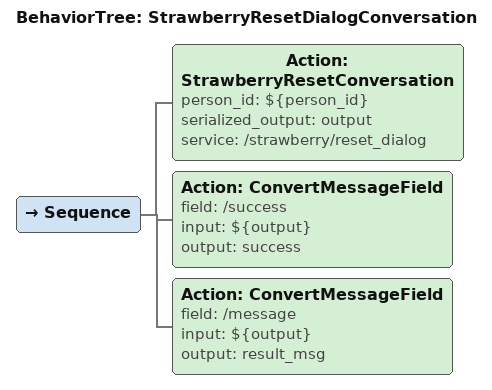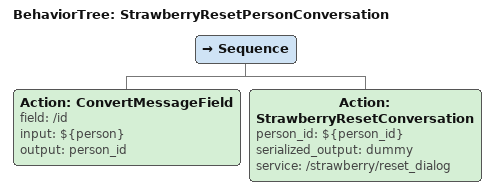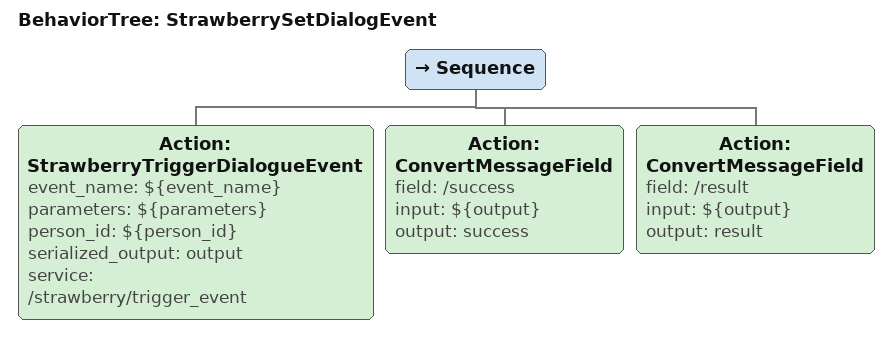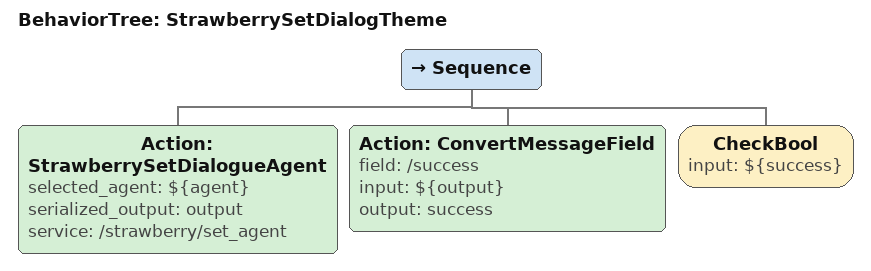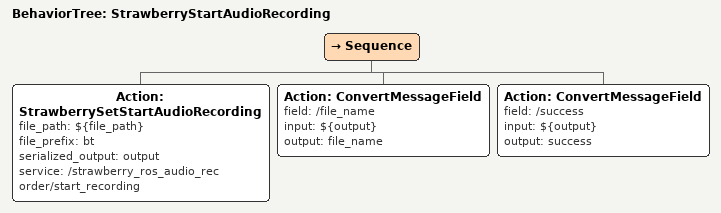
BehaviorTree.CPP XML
<BehaviorTree ID="StrawberryResetDialogConversation">
    <Sequence>
        <Action ID="StrawberryResetConversation" person_id="${person_id}" serialized_output="output" service="/strawberry/reset_dialog"/>
        <Action ID="ConvertMessageField" field="/success" input="${output}" output="success"/>
        <Action ID="ConvertMessageField" field="/message" input="${output}" output="result_msg"/>
    </Sequence>
</BehaviorTree>

<BehaviorTree ID="StrawberryResetPersonConversation">
    <Sequence>
        <Action ID="ConvertMessageField" field="/id" input="${person}" output="person_id"/>
        <Action ID="StrawberryResetConversation" person_id="${person_id}" serialized_output="dummy" service="/strawberry/reset_dialog"/>
    </Sequence>
</BehaviorTree>

<BehaviorTree ID="StrawberrySetDialogEvent">
    <Sequence>
        <Action ID="StrawberryTriggerDialogueEvent" event_name="${event_name}" parameters="${parameters}" person_id="${person_id}" serialized_output="output" service="/strawberry/trigger_event"/>
        <Action ID="ConvertMessageField" field="/success" input="${output}" output="success"/>
        <Action ID="ConvertMessageField" field="/result" input="${output}" output="result"/>
    </Sequence>
</BehaviorTree>

<BehaviorTree ID="StrawberrySetDialogTheme">
    <Sequence>
        <Action ID="StrawberrySetDialogueAgent" selected_agent="${agent}" serialized_output="output" service="/strawberry/set_agent"/>
        <Action ID="ConvertMessageField" field="/success" input="${output}" output="success"/>
        <CheckBool input="${success}"/>
    </Sequence>
</BehaviorTree>

<BehaviorTree ID="StrawberryStartAudioRecording">
    <Sequence>
        <Action ID="StrawberrySetStartAudioRecording" file_path="${file_path}" file_prefix="bt" serialized_output="output" service="/strawberry_ros_audio_recorder/start_recording"/>
        <Action ID="ConvertMessageField" field="/file_name" input="${output}" output="file_name"/>
        <Action ID="ConvertMessageField" field="/success" input="${output}" output="success"/>
    </Sequence>
</BehaviorTree>
